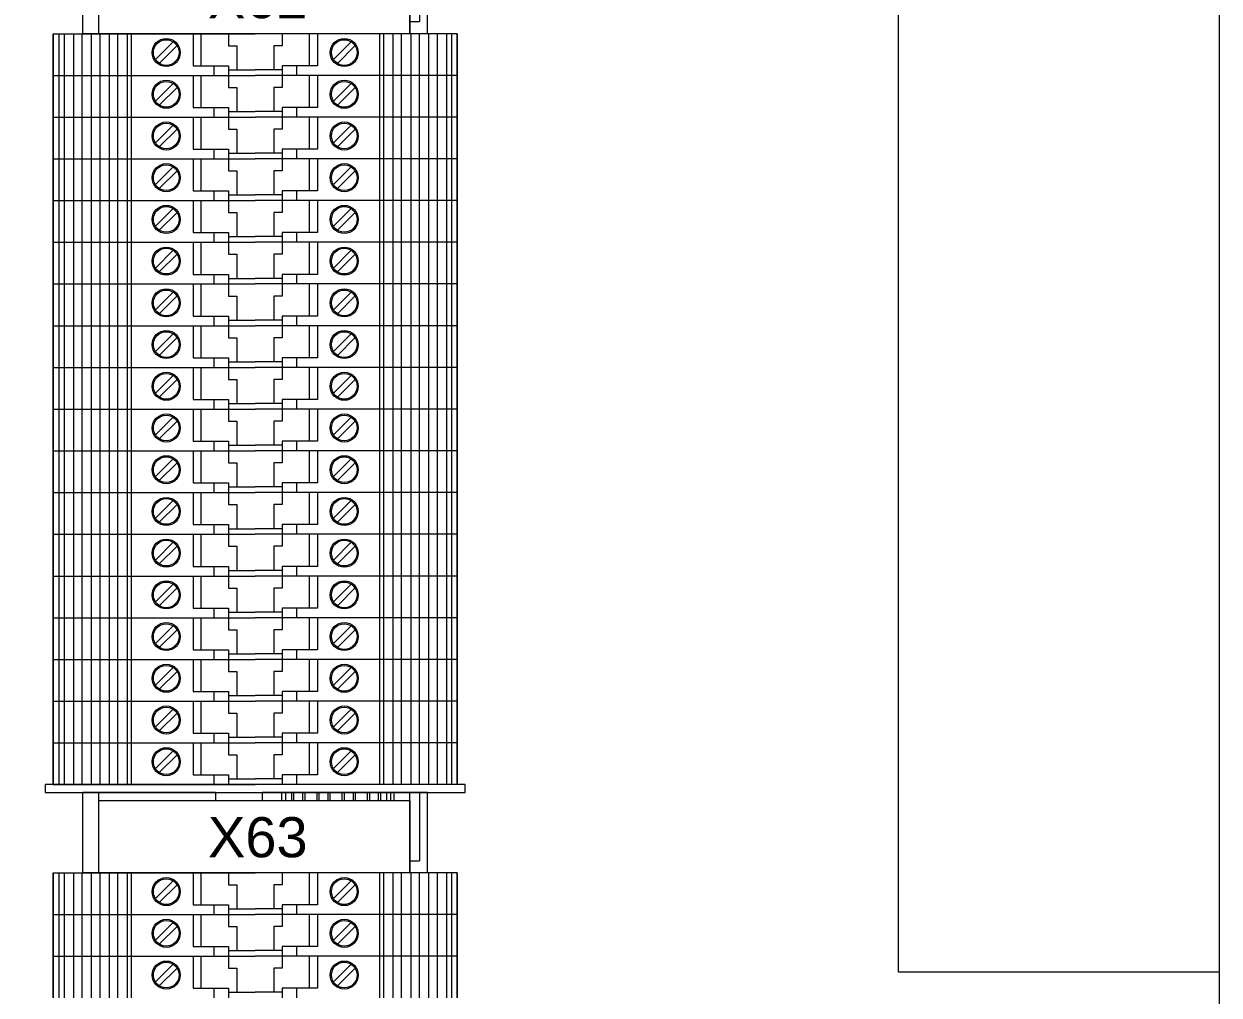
# Model space of a CAD drawing. Header units: millimetres. Extents: x 2 to 14510, y -7775 to 12.
# Drawn here: x 1420.2 to 1569.2, y -2552.3 to -2431.2 of the extents above; entities that cross this region are included whole.
import ezdxf
from ezdxf.enums import TextEntityAlignment as Align

# ---------------------------------------------------------------- set-up
doc = ezdxf.new("R2010")
doc.units = ezdxf.units.MM
doc.layers.add('eProC - L2', color=41, linetype='Continuous', lineweight=20)
doc.styles.get("Standard").update_dxf_attribs({"font": 'arial.ttf'})

# ---------------------------------------------------------------- blocks, each defined once
blk = doc.blocks.new('eProC_Z_EK1+I-RE1')
at = {"layer": 'eProC - L2'}
for p, q in [((0, 0), (0, -20.65)), ((10, 0), (0, 0)), ((10, 0), (10, -43)), ((0, -1), (8.5, -1)), ((8.5, -2.2), (8.5, -1)), ((10, -2.2), (0, -2.2)), ((0, -4.2), (1, -4.2)), ((1, -4.59), (0, -4.59)), ((1, -5.09), (0, -5.09)), ((1, -5.84), (0, -5.84)), ((1, -6.11), (0, -6.11)), ((1, -7.21), (0, -7.21)), ((1, -7.49), (0, -7.49)), ((1, -8.99), (0, -8.99)), ((1, -9.26), (0, -9.26)), ((1, -10.36), (0, -10.36)), ((1, -10.64), (0, -10.64)), ((1, -12.14), (0, -12.14)), ((1, -12.42), (0, -12.42)), ((1, -13.52), (0, -13.52)), ((1, -13.79), (0, -13.79)), ((1, -15.29), (0, -15.29)), ((1, -15.57), (0, -15.57)), ((1, -16.67), (0, -16.67)), ((1, -16.94), (0, -16.94)), ((1, -17.69), (0, -17.69)), ((1, -18.19), (0, -18.19)), ((0, -20.65), (1, -20.65)), ((1, -26.45), (1, -20.65)), ((0, -26.45), (0, -43)), ((0, -26.45), (1, -26.45)), ((10, -41), (0, -41)), ((10, -43), (0, -43))]:
    blk.add_line(p, q, dxfattribs=at)
blk.add_lwpolyline([(10, -41), (1, -41), (1, -2.2), (10, -2.2)], close=True, dxfattribs=at)
blk.add_attdef('XXXX.X', text='', height=5, rotation=90, dxfattribs=at).set_placement((8.07, -21.18), align=Align.CENTER)
blk = doc.blocks.new('eProC_Z_00')
at = {"layer": 'eProC - L2'}
blk.add_lwpolyline([(0.99, 0), (0, 0), (0, -52.4), (0.99, -52.4)], close=True, dxfattribs=at)

msp = doc.modelspace()

# ---------------------------------------------------------------- linework, layer by layer
at = {"layer": 'eProC - L2'}
for p, q in [((1569.21, -1759.46), (1569.21, -2759.46)), ((1423.81, -2432.46), (1449.01, -2432.46)), ((1423.81, -2437.66), (1423.81, -2432.46)), ((1423.81, -2432.46), (1423.81, -2437.66)), ((1424.52, -2432.46), (1424.52, -2437.66)), ((1425.17, -2432.46), (1425.17, -2437.66)), ((1426.33, -2432.46), (1426.33, -2437.66)), ((1427.4, -2432.46), (1427.4, -2437.66)), ((1428.56, -2432.46), (1428.56, -2437.66)), ((1429.63, -2432.46), (1429.63, -2437.66)), ((1430.79, -2432.46), (1430.79, -2437.66)), ((1431.85, -2432.46), (1431.85, -2437.66)), ((1433.02, -2432.46), (1433.02, -2437.66)), ((1433.52, -2432.46), (1433.52, -2437.66)), ((1441.26, -2432.46), (1441.26, -2436.46)), ((1442.26, -2436.46), (1442.26, -2432.46)), ((1445.66, -2432.46), (1445.66, -2433.96)), ((1474.21, -2432.46), (1449.01, -2432.46)), ((1452.36, -2432.46), (1452.36, -2433.96)), ((1455.76, -2436.46), (1455.76, -2432.46)), ((1456.76, -2432.46), (1456.76, -2436.46)), ((1464.5, -2432.46), (1464.5, -2437.66)), ((1465.01, -2432.46), (1465.01, -2437.66)), ((1466.17, -2432.46), (1466.17, -2437.66)), ((1467.23, -2432.46), (1467.23, -2437.66)), ((1468.4, -2432.46), (1468.4, -2437.66)), ((1469.46, -2432.46), (1469.46, -2437.66)), ((1470.62, -2432.46), (1470.62, -2437.66)), ((1471.69, -2432.46), (1471.69, -2437.66)), ((1472.85, -2432.46), (1472.85, -2437.66)), ((1473.5, -2432.46), (1473.5, -2437.66)), ((1474.21, -2437.66), (1474.21, -2432.46)), ((1474.21, -2432.46), (1474.21, -2437.66)), ((1438.77, -2433.46), (1436.56, -2435.67)), ((1439.26, -2433.95), (1437.05, -2436.16)), ((1445.66, -2433.96), (1446.71, -2433.96)), ((1446.71, -2433.96), (1446.71, -2436.96)), ((1451.31, -2433.96), (1451.31, -2436.96)), ((1452.36, -2433.96), (1451.31, -2433.96)), ((1460.97, -2433.46), (1458.76, -2435.67)), ((1461.46, -2433.95), (1459.25, -2436.16)), ((1441.26, -2436.46), (1445.66, -2436.46)), ((1443.86, -2436.46), (1443.86, -2437.66)), ((1445.66, -2436.46), (1445.66, -2437.66)), ((1456.76, -2436.46), (1452.36, -2436.46)), ((1452.36, -2436.46), (1452.36, -2437.66)), ((1454.16, -2436.46), (1454.16, -2437.66)), ((1423.81, -2437.66), (1449.01, -2437.66)), ((1423.81, -2442.86), (1423.81, -2437.66)), ((1423.81, -2437.66), (1423.81, -2442.86)), ((1423.81, -2437.66), (1449.01, -2437.66)), ((1424.52, -2437.66), (1424.52, -2442.86)), ((1425.17, -2437.66), (1425.17, -2442.86)), ((1426.33, -2437.66), (1426.33, -2442.86)), ((1427.4, -2437.66), (1427.4, -2442.86)), ((1428.56, -2437.66), (1428.56, -2442.86)), ((1429.63, -2437.66), (1429.63, -2442.86)), ((1430.79, -2437.66), (1430.79, -2442.86)), ((1431.85, -2437.66), (1431.85, -2442.86)), ((1433.02, -2437.66), (1433.02, -2442.86)), ((1433.52, -2437.66), (1433.52, -2442.86)), ((1441.26, -2437.66), (1441.26, -2441.66)), ((1442.26, -2441.66), (1442.26, -2437.66)), ((1445.66, -2436.96), (1449.01, -2436.96)), ((1445.66, -2437.66), (1445.66, -2439.16)), ((1452.36, -2436.96), (1449.01, -2436.96)), ((1474.21, -2437.66), (1449.01, -2437.66)), ((1474.21, -2437.66), (1449.01, -2437.66)), ((1452.36, -2437.66), (1452.36, -2439.16)), ((1455.76, -2441.66), (1455.76, -2437.66)), ((1456.76, -2437.66), (1456.76, -2441.66)), ((1464.5, -2437.66), (1464.5, -2442.86)), ((1465.01, -2437.66), (1465.01, -2442.86)), ((1466.17, -2437.66), (1466.17, -2442.86)), ((1467.23, -2437.66), (1467.23, -2442.86)), ((1468.4, -2437.66), (1468.4, -2442.86)), ((1469.46, -2437.66), (1469.46, -2442.86)), ((1470.62, -2437.66), (1470.62, -2442.86)), ((1471.69, -2437.66), (1471.69, -2442.86)), ((1472.85, -2437.66), (1472.85, -2442.86)), ((1473.5, -2437.66), (1473.5, -2442.86)), ((1474.21, -2442.86), (1474.21, -2437.66)), ((1474.21, -2437.66), (1474.21, -2442.86)), ((1438.77, -2438.66), (1436.56, -2440.87)), ((1439.26, -2439.15), (1437.05, -2441.36)), ((1445.66, -2439.16), (1446.71, -2439.16)), ((1446.71, -2439.16), (1446.71, -2442.16)), ((1451.31, -2439.16), (1451.31, -2442.16)), ((1452.36, -2439.16), (1451.31, -2439.16)), ((1460.97, -2438.66), (1458.76, -2440.87)), ((1461.46, -2439.15), (1459.25, -2441.36)), ((1423.81, -2442.86), (1449.01, -2442.86)), ((1423.81, -2448.06), (1423.81, -2442.86)), ((1423.81, -2442.86), (1423.81, -2448.06)), ((1423.81, -2442.86), (1449.01, -2442.86)), ((1424.52, -2442.86), (1424.52, -2448.06)), ((1425.17, -2442.86), (1425.17, -2448.06)), ((1426.33, -2442.86), (1426.33, -2448.06)), ((1427.4, -2442.86), (1427.4, -2448.06)), ((1428.56, -2442.86), (1428.56, -2448.06)), ((1429.63, -2442.86), (1429.63, -2448.06)), ((1430.79, -2442.86), (1430.79, -2448.06)), ((1431.85, -2442.86), (1431.85, -2448.06)), ((1433.02, -2442.86), (1433.02, -2448.06)), ((1433.52, -2442.86), (1433.52, -2448.06)), ((1441.26, -2441.66), (1445.66, -2441.66)), ((1441.26, -2442.86), (1441.26, -2446.86)), ((1442.26, -2446.86), (1442.26, -2442.86)), ((1443.86, -2441.66), (1443.86, -2442.86)), ((1445.66, -2441.66), (1445.66, -2442.86)), ((1445.66, -2442.16), (1449.01, -2442.16)), ((1445.66, -2442.86), (1445.66, -2444.36)), ((1452.36, -2442.16), (1449.01, -2442.16)), ((1474.21, -2442.86), (1449.01, -2442.86)), ((1474.21, -2442.86), (1449.01, -2442.86)), ((1456.76, -2441.66), (1452.36, -2441.66)), ((1452.36, -2441.66), (1452.36, -2442.86)), ((1452.36, -2442.86), (1452.36, -2444.36)), ((1454.16, -2441.66), (1454.16, -2442.86)), ((1455.76, -2446.86), (1455.76, -2442.86)), ((1456.76, -2442.86), (1456.76, -2446.86)), ((1464.5, -2442.86), (1464.5, -2448.06)), ((1465.01, -2442.86), (1465.01, -2448.06)), ((1466.17, -2442.86), (1466.17, -2448.06)), ((1467.23, -2442.86), (1467.23, -2448.06)), ((1468.4, -2442.86), (1468.4, -2448.06)), ((1469.46, -2442.86), (1469.46, -2448.06)), ((1470.62, -2442.86), (1470.62, -2448.06)), ((1471.69, -2442.86), (1471.69, -2448.06)), ((1472.85, -2442.86), (1472.85, -2448.06)), ((1473.5, -2442.86), (1473.5, -2448.06)), ((1474.21, -2448.06), (1474.21, -2442.86)), ((1474.21, -2442.86), (1474.21, -2448.06)), ((1438.77, -2443.86), (1436.56, -2446.07)), ((1439.26, -2444.35), (1437.05, -2446.56)), ((1445.66, -2444.36), (1446.71, -2444.36)), ((1446.71, -2444.36), (1446.71, -2447.36)), ((1451.31, -2444.36), (1451.31, -2447.36)), ((1452.36, -2444.36), (1451.31, -2444.36)), ((1460.97, -2443.86), (1458.76, -2446.07)), ((1461.46, -2444.35), (1459.25, -2446.56)), ((1441.26, -2446.86), (1445.66, -2446.86)), ((1443.86, -2446.86), (1443.86, -2448.06)), ((1445.66, -2446.86), (1445.66, -2448.06)), ((1445.66, -2447.36), (1449.01, -2447.36)), ((1452.36, -2447.36), (1449.01, -2447.36)), ((1456.76, -2446.86), (1452.36, -2446.86)), ((1452.36, -2446.86), (1452.36, -2448.06)), ((1454.16, -2446.86), (1454.16, -2448.06)), ((1423.81, -2448.06), (1449.01, -2448.06)), ((1423.81, -2453.26), (1423.81, -2448.06)), ((1423.81, -2448.06), (1423.81, -2453.26)), ((1423.81, -2448.06), (1449.01, -2448.06)), ((1424.52, -2448.06), (1424.52, -2453.26)), ((1425.17, -2448.06), (1425.17, -2453.26)), ((1426.33, -2448.06), (1426.33, -2453.26)), ((1427.4, -2448.06), (1427.4, -2453.26)), ((1428.56, -2448.06), (1428.56, -2453.26)), ((1429.63, -2448.06), (1429.63, -2453.26)), ((1430.79, -2448.06), (1430.79, -2453.26)), ((1431.85, -2448.06), (1431.85, -2453.26)), ((1433.02, -2448.06), (1433.02, -2453.26)), ((1433.52, -2448.06), (1433.52, -2453.26)), ((1441.26, -2448.06), (1441.26, -2452.06)), ((1442.26, -2452.06), (1442.26, -2448.06)), ((1445.66, -2448.06), (1445.66, -2449.56)), ((1474.21, -2448.06), (1449.01, -2448.06)), ((1474.21, -2448.06), (1449.01, -2448.06)), ((1452.36, -2448.06), (1452.36, -2449.56)), ((1455.76, -2452.06), (1455.76, -2448.06)), ((1456.76, -2448.06), (1456.76, -2452.06)), ((1464.5, -2448.06), (1464.5, -2453.26)), ((1465.01, -2448.06), (1465.01, -2453.26)), ((1466.17, -2448.06), (1466.17, -2453.26)), ((1467.23, -2448.06), (1467.23, -2453.26)), ((1468.4, -2448.06), (1468.4, -2453.26)), ((1469.46, -2448.06), (1469.46, -2453.26)), ((1470.62, -2448.06), (1470.62, -2453.26)), ((1471.69, -2448.06), (1471.69, -2453.26)), ((1472.85, -2448.06), (1472.85, -2453.26)), ((1473.5, -2448.06), (1473.5, -2453.26)), ((1474.21, -2453.26), (1474.21, -2448.06)), ((1474.21, -2448.06), (1474.21, -2453.26)), ((1438.77, -2449.06), (1436.56, -2451.27)), ((1439.26, -2449.55), (1437.05, -2451.76)), ((1445.66, -2449.56), (1446.71, -2449.56)), ((1446.71, -2449.56), (1446.71, -2452.56)), ((1451.31, -2449.56), (1451.31, -2452.56)), ((1452.36, -2449.56), (1451.31, -2449.56)), ((1460.97, -2449.06), (1458.76, -2451.27)), ((1461.46, -2449.55), (1459.25, -2451.76)), ((1423.81, -2453.26), (1449.01, -2453.26)), ((1423.81, -2458.46), (1423.81, -2453.26)), ((1423.81, -2453.26), (1423.81, -2458.46)), ((1423.81, -2453.26), (1449.01, -2453.26)), ((1424.52, -2453.26), (1424.52, -2458.46)), ((1425.17, -2453.26), (1425.17, -2458.46)), ((1426.33, -2453.26), (1426.33, -2458.46)), ((1427.4, -2453.26), (1427.4, -2458.46)), ((1428.56, -2453.26), (1428.56, -2458.46)), ((1429.63, -2453.26), (1429.63, -2458.46)), ((1430.79, -2453.26), (1430.79, -2458.46)), ((1431.85, -2453.26), (1431.85, -2458.46)), ((1433.02, -2453.26), (1433.02, -2458.46)), ((1433.52, -2453.26), (1433.52, -2458.46)), ((1441.26, -2452.06), (1445.66, -2452.06)), ((1441.26, -2453.26), (1441.26, -2457.26)), ((1442.26, -2457.26), (1442.26, -2453.26)), ((1443.86, -2452.06), (1443.86, -2453.26)), ((1445.66, -2452.06), (1445.66, -2453.26)), ((1445.66, -2452.56), (1449.01, -2452.56)), ((1445.66, -2453.26), (1445.66, -2454.76)), ((1452.36, -2452.56), (1449.01, -2452.56)), ((1474.21, -2453.26), (1449.01, -2453.26)), ((1474.21, -2453.26), (1449.01, -2453.26)), ((1456.76, -2452.06), (1452.36, -2452.06)), ((1452.36, -2452.06), (1452.36, -2453.26)), ((1452.36, -2453.26), (1452.36, -2454.76)), ((1454.16, -2452.06), (1454.16, -2453.26)), ((1455.76, -2457.26), (1455.76, -2453.26)), ((1456.76, -2453.26), (1456.76, -2457.26)), ((1464.5, -2453.26), (1464.5, -2458.46)), ((1465.01, -2453.26), (1465.01, -2458.46)), ((1466.17, -2453.26), (1466.17, -2458.46)), ((1467.23, -2453.26), (1467.23, -2458.46)), ((1468.4, -2453.26), (1468.4, -2458.46)), ((1469.46, -2453.26), (1469.46, -2458.46)), ((1470.62, -2453.26), (1470.62, -2458.46)), ((1471.69, -2453.26), (1471.69, -2458.46)), ((1472.85, -2453.26), (1472.85, -2458.46)), ((1473.5, -2453.26), (1473.5, -2458.46)), ((1474.21, -2458.46), (1474.21, -2453.26)), ((1474.21, -2453.26), (1474.21, -2458.46)), ((1438.77, -2454.26), (1436.56, -2456.47)), ((1439.26, -2454.75), (1437.05, -2456.96)), ((1445.66, -2454.76), (1446.71, -2454.76)), ((1446.71, -2454.76), (1446.71, -2457.76)), ((1451.31, -2454.76), (1451.31, -2457.76)), ((1452.36, -2454.76), (1451.31, -2454.76)), ((1460.97, -2454.26), (1458.76, -2456.47)), ((1461.46, -2454.75), (1459.25, -2456.96)), ((1441.26, -2457.26), (1445.66, -2457.26)), ((1443.86, -2457.26), (1443.86, -2458.46)), ((1445.66, -2457.26), (1445.66, -2458.46)), ((1445.66, -2457.76), (1449.01, -2457.76)), ((1452.36, -2457.76), (1449.01, -2457.76)), ((1456.76, -2457.26), (1452.36, -2457.26)), ((1452.36, -2457.26), (1452.36, -2458.46)), ((1454.16, -2457.26), (1454.16, -2458.46)), ((1423.81, -2458.46), (1449.01, -2458.46)), ((1423.81, -2463.66), (1423.81, -2458.46)), ((1423.81, -2458.46), (1423.81, -2463.66)), ((1423.81, -2458.46), (1449.01, -2458.46)), ((1424.52, -2458.46), (1424.52, -2463.66)), ((1425.17, -2458.46), (1425.17, -2463.66)), ((1426.33, -2458.46), (1426.33, -2463.66)), ((1427.4, -2458.46), (1427.4, -2463.66)), ((1428.56, -2458.46), (1428.56, -2463.66)), ((1429.63, -2458.46), (1429.63, -2463.66)), ((1430.79, -2458.46), (1430.79, -2463.66)), ((1431.85, -2458.46), (1431.85, -2463.66)), ((1433.02, -2458.46), (1433.02, -2463.66)), ((1433.52, -2458.46), (1433.52, -2463.66)), ((1441.26, -2458.46), (1441.26, -2462.46)), ((1442.26, -2462.46), (1442.26, -2458.46)), ((1445.66, -2458.46), (1445.66, -2459.96)), ((1474.21, -2458.46), (1449.01, -2458.46)), ((1474.21, -2458.46), (1449.01, -2458.46)), ((1452.36, -2458.46), (1452.36, -2459.96)), ((1455.76, -2462.46), (1455.76, -2458.46)), ((1456.76, -2458.46), (1456.76, -2462.46)), ((1464.5, -2458.46), (1464.5, -2463.66)), ((1465.01, -2458.46), (1465.01, -2463.66)), ((1466.17, -2458.46), (1466.17, -2463.66)), ((1467.23, -2458.46), (1467.23, -2463.66)), ((1468.4, -2458.46), (1468.4, -2463.66)), ((1469.46, -2458.46), (1469.46, -2463.66)), ((1470.62, -2458.46), (1470.62, -2463.66)), ((1471.69, -2458.46), (1471.69, -2463.66)), ((1472.85, -2458.46), (1472.85, -2463.66)), ((1473.5, -2458.46), (1473.5, -2463.66)), ((1474.21, -2463.66), (1474.21, -2458.46)), ((1474.21, -2458.46), (1474.21, -2463.66)), ((1438.77, -2459.46), (1436.56, -2461.67)), ((1439.26, -2459.95), (1437.05, -2462.16)), ((1445.66, -2459.96), (1446.71, -2459.96)), ((1446.71, -2459.96), (1446.71, -2462.96)), ((1451.31, -2459.96), (1451.31, -2462.96)), ((1452.36, -2459.96), (1451.31, -2459.96)), ((1460.97, -2459.46), (1458.76, -2461.67)), ((1461.46, -2459.95), (1459.25, -2462.16)), ((1423.81, -2463.66), (1449.01, -2463.66)), ((1423.81, -2468.86), (1423.81, -2463.66)), ((1423.81, -2463.66), (1423.81, -2468.86)), ((1423.81, -2463.66), (1449.01, -2463.66)), ((1424.52, -2463.66), (1424.52, -2468.86)), ((1425.17, -2463.66), (1425.17, -2468.86)), ((1426.33, -2463.66), (1426.33, -2468.86)), ((1427.4, -2463.66), (1427.4, -2468.86)), ((1428.56, -2463.66), (1428.56, -2468.86)), ((1429.63, -2463.66), (1429.63, -2468.86)), ((1430.79, -2463.66), (1430.79, -2468.86)), ((1431.85, -2463.66), (1431.85, -2468.86)), ((1433.02, -2463.66), (1433.02, -2468.86)), ((1433.52, -2463.66), (1433.52, -2468.86)), ((1441.26, -2462.46), (1445.66, -2462.46)), ((1441.26, -2463.66), (1441.26, -2467.66)), ((1442.26, -2467.66), (1442.26, -2463.66)), ((1443.86, -2462.46), (1443.86, -2463.66)), ((1445.66, -2462.46), (1445.66, -2463.66)), ((1445.66, -2462.96), (1449.01, -2462.96)), ((1445.66, -2463.66), (1445.66, -2465.16)), ((1452.36, -2462.96), (1449.01, -2462.96)), ((1474.21, -2463.66), (1449.01, -2463.66)), ((1474.21, -2463.66), (1449.01, -2463.66)), ((1456.76, -2462.46), (1452.36, -2462.46)), ((1452.36, -2462.46), (1452.36, -2463.66)), ((1452.36, -2463.66), (1452.36, -2465.16)), ((1454.16, -2462.46), (1454.16, -2463.66)), ((1455.76, -2467.66), (1455.76, -2463.66)), ((1456.76, -2463.66), (1456.76, -2467.66)), ((1464.5, -2463.66), (1464.5, -2468.86)), ((1465.01, -2463.66), (1465.01, -2468.86)), ((1466.17, -2463.66), (1466.17, -2468.86)), ((1467.23, -2463.66), (1467.23, -2468.86)), ((1468.4, -2463.66), (1468.4, -2468.86)), ((1469.46, -2463.66), (1469.46, -2468.86)), ((1470.62, -2463.66), (1470.62, -2468.86)), ((1471.69, -2463.66), (1471.69, -2468.86)), ((1472.85, -2463.66), (1472.85, -2468.86)), ((1473.5, -2463.66), (1473.5, -2468.86)), ((1474.21, -2468.86), (1474.21, -2463.66)), ((1474.21, -2463.66), (1474.21, -2468.86)), ((1438.77, -2464.66), (1436.56, -2466.87)), ((1439.26, -2465.15), (1437.05, -2467.36)), ((1445.66, -2465.16), (1446.71, -2465.16)), ((1446.71, -2465.16), (1446.71, -2468.16)), ((1451.31, -2465.16), (1451.31, -2468.16)), ((1452.36, -2465.16), (1451.31, -2465.16)), ((1460.97, -2464.66), (1458.76, -2466.87)), ((1461.46, -2465.15), (1459.25, -2467.36)), ((1441.26, -2467.66), (1445.66, -2467.66)), ((1443.86, -2467.66), (1443.86, -2468.86)), ((1445.66, -2467.66), (1445.66, -2468.86)), ((1445.66, -2468.16), (1449.01, -2468.16)), ((1452.36, -2468.16), (1449.01, -2468.16)), ((1456.76, -2467.66), (1452.36, -2467.66)), ((1452.36, -2467.66), (1452.36, -2468.86)), ((1454.16, -2467.66), (1454.16, -2468.86)), ((1423.81, -2468.86), (1449.01, -2468.86)), ((1423.81, -2474.06), (1423.81, -2468.86)), ((1423.81, -2468.86), (1423.81, -2474.06)), ((1423.81, -2468.86), (1449.01, -2468.86)), ((1424.52, -2468.86), (1424.52, -2474.06)), ((1425.17, -2468.86), (1425.17, -2474.06)), ((1426.33, -2468.86), (1426.33, -2474.06)), ((1427.4, -2468.86), (1427.4, -2474.06)), ((1428.56, -2468.86), (1428.56, -2474.06)), ((1429.63, -2468.86), (1429.63, -2474.06)), ((1430.79, -2468.86), (1430.79, -2474.06)), ((1431.85, -2468.86), (1431.85, -2474.06)), ((1433.02, -2468.86), (1433.02, -2474.06)), ((1433.52, -2468.86), (1433.52, -2474.06)), ((1441.26, -2468.86), (1441.26, -2472.86)), ((1442.26, -2472.86), (1442.26, -2468.86)), ((1445.66, -2468.86), (1445.66, -2470.36)), ((1474.21, -2468.86), (1449.01, -2468.86)), ((1474.21, -2468.86), (1449.01, -2468.86)), ((1452.36, -2468.86), (1452.36, -2470.36)), ((1455.76, -2472.86), (1455.76, -2468.86)), ((1456.76, -2468.86), (1456.76, -2472.86)), ((1464.5, -2468.86), (1464.5, -2474.06)), ((1465.01, -2468.86), (1465.01, -2474.06)), ((1466.17, -2468.86), (1466.17, -2474.06)), ((1467.23, -2468.86), (1467.23, -2474.06)), ((1468.4, -2468.86), (1468.4, -2474.06)), ((1469.46, -2468.86), (1469.46, -2474.06)), ((1470.62, -2468.86), (1470.62, -2474.06)), ((1471.69, -2468.86), (1471.69, -2474.06)), ((1472.85, -2468.86), (1472.85, -2474.06)), ((1473.5, -2468.86), (1473.5, -2474.06)), ((1474.21, -2474.06), (1474.21, -2468.86)), ((1474.21, -2468.86), (1474.21, -2474.06)), ((1438.77, -2469.86), (1436.56, -2472.07)), ((1439.26, -2470.35), (1437.05, -2472.56)), ((1445.66, -2470.36), (1446.71, -2470.36)), ((1446.71, -2470.36), (1446.71, -2473.36)), ((1451.31, -2470.36), (1451.31, -2473.36)), ((1452.36, -2470.36), (1451.31, -2470.36)), ((1460.97, -2469.86), (1458.76, -2472.07)), ((1461.46, -2470.35), (1459.25, -2472.56)), ((1423.81, -2474.06), (1449.01, -2474.06)), ((1423.81, -2474.06), (1449.01, -2474.06)), ((1423.81, -2479.26), (1423.81, -2474.06)), ((1423.81, -2474.06), (1423.81, -2479.26)), ((1424.52, -2474.06), (1424.52, -2479.26)), ((1425.17, -2474.06), (1425.17, -2479.26)), ((1426.33, -2474.06), (1426.33, -2479.26)), ((1427.4, -2474.06), (1427.4, -2479.26)), ((1428.56, -2474.06), (1428.56, -2479.26)), ((1429.63, -2474.06), (1429.63, -2479.26)), ((1430.79, -2474.06), (1430.79, -2479.26)), ((1431.85, -2474.06), (1431.85, -2479.26)), ((1433.02, -2474.06), (1433.02, -2479.26)), ((1433.52, -2474.06), (1433.52, -2479.26)), ((1441.26, -2472.86), (1445.66, -2472.86)), ((1441.26, -2474.06), (1441.26, -2478.06)), ((1442.26, -2478.06), (1442.26, -2474.06)), ((1443.86, -2472.86), (1443.86, -2474.06)), ((1445.66, -2472.86), (1445.66, -2474.06)), ((1445.66, -2473.36), (1449.01, -2473.36)), ((1445.66, -2474.06), (1445.66, -2475.56)), ((1452.36, -2473.36), (1449.01, -2473.36)), ((1474.21, -2474.06), (1449.01, -2474.06)), ((1474.21, -2474.06), (1449.01, -2474.06)), ((1456.76, -2472.86), (1452.36, -2472.86)), ((1452.36, -2472.86), (1452.36, -2474.06)), ((1452.36, -2474.06), (1452.36, -2475.56)), ((1454.16, -2472.86), (1454.16, -2474.06)), ((1455.76, -2478.06), (1455.76, -2474.06)), ((1456.76, -2474.06), (1456.76, -2478.06)), ((1464.5, -2474.06), (1464.5, -2479.26)), ((1465.01, -2474.06), (1465.01, -2479.26)), ((1466.17, -2474.06), (1466.17, -2479.26)), ((1467.23, -2474.06), (1467.23, -2479.26)), ((1468.4, -2474.06), (1468.4, -2479.26)), ((1469.46, -2474.06), (1469.46, -2479.26)), ((1470.62, -2474.06), (1470.62, -2479.26)), ((1471.69, -2474.06), (1471.69, -2479.26)), ((1472.85, -2474.06), (1472.85, -2479.26)), ((1473.5, -2474.06), (1473.5, -2479.26)), ((1474.21, -2479.26), (1474.21, -2474.06)), ((1474.21, -2474.06), (1474.21, -2479.26)), ((1438.77, -2475.06), (1436.56, -2477.27)), ((1439.26, -2475.55), (1437.05, -2477.76)), ((1445.66, -2475.56), (1446.71, -2475.56)), ((1446.71, -2475.56), (1446.71, -2478.56)), ((1451.31, -2475.56), (1451.31, -2478.56)), ((1452.36, -2475.56), (1451.31, -2475.56)), ((1460.97, -2475.06), (1458.76, -2477.27)), ((1461.46, -2475.55), (1459.25, -2477.76)), ((1441.26, -2478.06), (1445.66, -2478.06)), ((1443.86, -2478.06), (1443.86, -2479.26)), ((1445.66, -2478.06), (1445.66, -2479.26)), ((1445.66, -2478.56), (1449.01, -2478.56)), ((1452.36, -2478.56), (1449.01, -2478.56)), ((1456.76, -2478.06), (1452.36, -2478.06)), ((1452.36, -2478.06), (1452.36, -2479.26)), ((1454.16, -2478.06), (1454.16, -2479.26)), ((1423.81, -2479.26), (1449.01, -2479.26)), ((1423.81, -2484.46), (1423.81, -2479.26)), ((1423.81, -2479.26), (1423.81, -2484.46)), ((1423.81, -2479.26), (1449.01, -2479.26)), ((1424.52, -2479.26), (1424.52, -2484.46)), ((1425.17, -2479.26), (1425.17, -2484.46)), ((1426.33, -2479.26), (1426.33, -2484.46)), ((1427.4, -2479.26), (1427.4, -2484.46)), ((1428.56, -2479.26), (1428.56, -2484.46)), ((1429.63, -2479.26), (1429.63, -2484.46)), ((1430.79, -2479.26), (1430.79, -2484.46)), ((1431.85, -2479.26), (1431.85, -2484.46)), ((1433.02, -2479.26), (1433.02, -2484.46)), ((1433.52, -2479.26), (1433.52, -2484.46)), ((1441.26, -2479.26), (1441.26, -2483.26)), ((1442.26, -2483.26), (1442.26, -2479.26)), ((1445.66, -2479.26), (1445.66, -2480.76)), ((1474.21, -2479.26), (1449.01, -2479.26)), ((1474.21, -2479.26), (1449.01, -2479.26)), ((1452.36, -2479.26), (1452.36, -2480.76)), ((1455.76, -2483.26), (1455.76, -2479.26)), ((1456.76, -2479.26), (1456.76, -2483.26)), ((1464.5, -2479.26), (1464.5, -2484.46)), ((1465.01, -2479.26), (1465.01, -2484.46)), ((1466.17, -2479.26), (1466.17, -2484.46)), ((1467.23, -2479.26), (1467.23, -2484.46)), ((1468.4, -2479.26), (1468.4, -2484.46)), ((1469.46, -2479.26), (1469.46, -2484.46)), ((1470.62, -2479.26), (1470.62, -2484.46)), ((1471.69, -2479.26), (1471.69, -2484.46)), ((1472.85, -2479.26), (1472.85, -2484.46)), ((1473.5, -2479.26), (1473.5, -2484.46)), ((1474.21, -2484.46), (1474.21, -2479.26)), ((1474.21, -2479.26), (1474.21, -2484.46)), ((1438.77, -2480.26), (1436.56, -2482.47)), ((1439.26, -2480.75), (1437.05, -2482.96)), ((1445.66, -2480.76), (1446.71, -2480.76)), ((1446.71, -2480.76), (1446.71, -2483.76)), ((1451.31, -2480.76), (1451.31, -2483.76)), ((1452.36, -2480.76), (1451.31, -2480.76)), ((1460.97, -2480.26), (1458.76, -2482.47)), ((1461.46, -2480.75), (1459.25, -2482.96)), ((1423.81, -2484.46), (1449.01, -2484.46)), ((1423.81, -2489.66), (1423.81, -2484.46)), ((1423.81, -2484.46), (1423.81, -2489.66)), ((1423.81, -2484.46), (1449.01, -2484.46)), ((1424.52, -2484.46), (1424.52, -2489.66)), ((1425.17, -2484.46), (1425.17, -2489.66)), ((1426.33, -2484.46), (1426.33, -2489.66)), ((1427.4, -2484.46), (1427.4, -2489.66)), ((1428.56, -2484.46), (1428.56, -2489.66)), ((1429.63, -2484.46), (1429.63, -2489.66)), ((1430.79, -2484.46), (1430.79, -2489.66)), ((1431.85, -2484.46), (1431.85, -2489.66)), ((1433.02, -2484.46), (1433.02, -2489.66)), ((1433.52, -2484.46), (1433.52, -2489.66)), ((1441.26, -2483.26), (1445.66, -2483.26)), ((1441.26, -2484.46), (1441.26, -2488.46)), ((1442.26, -2488.46), (1442.26, -2484.46)), ((1443.86, -2483.26), (1443.86, -2484.46)), ((1445.66, -2483.26), (1445.66, -2484.46)), ((1445.66, -2483.76), (1449.01, -2483.76)), ((1445.66, -2484.46), (1445.66, -2485.96)), ((1452.36, -2483.76), (1449.01, -2483.76)), ((1474.21, -2484.46), (1449.01, -2484.46)), ((1474.21, -2484.46), (1449.01, -2484.46)), ((1456.76, -2483.26), (1452.36, -2483.26)), ((1452.36, -2483.26), (1452.36, -2484.46)), ((1452.36, -2484.46), (1452.36, -2485.96)), ((1454.16, -2483.26), (1454.16, -2484.46)), ((1455.76, -2488.46), (1455.76, -2484.46)), ((1456.76, -2484.46), (1456.76, -2488.46)), ((1464.5, -2484.46), (1464.5, -2489.66)), ((1465.01, -2484.46), (1465.01, -2489.66)), ((1466.17, -2484.46), (1466.17, -2489.66)), ((1467.23, -2484.46), (1467.23, -2489.66)), ((1468.4, -2484.46), (1468.4, -2489.66)), ((1469.46, -2484.46), (1469.46, -2489.66)), ((1470.62, -2484.46), (1470.62, -2489.66)), ((1471.69, -2484.46), (1471.69, -2489.66)), ((1472.85, -2484.46), (1472.85, -2489.66)), ((1473.5, -2484.46), (1473.5, -2489.66)), ((1474.21, -2489.66), (1474.21, -2484.46)), ((1474.21, -2484.46), (1474.21, -2489.66)), ((1438.77, -2485.46), (1436.56, -2487.67)), ((1439.26, -2485.95), (1437.05, -2488.16)), ((1445.66, -2485.96), (1446.71, -2485.96)), ((1446.71, -2485.96), (1446.71, -2488.96)), ((1451.31, -2485.96), (1451.31, -2488.96)), ((1452.36, -2485.96), (1451.31, -2485.96)), ((1460.97, -2485.46), (1458.76, -2487.67)), ((1461.46, -2485.95), (1459.25, -2488.16)), ((1441.26, -2488.46), (1445.66, -2488.46)), ((1443.86, -2488.46), (1443.86, -2489.66)), ((1445.66, -2488.46), (1445.66, -2489.66)), ((1445.66, -2488.96), (1449.01, -2488.96)), ((1452.36, -2488.96), (1449.01, -2488.96)), ((1456.76, -2488.46), (1452.36, -2488.46)), ((1452.36, -2488.46), (1452.36, -2489.66)), ((1454.16, -2488.46), (1454.16, -2489.66)), ((1423.81, -2489.66), (1449.01, -2489.66)), ((1423.81, -2494.86), (1423.81, -2489.66)), ((1423.81, -2489.66), (1423.81, -2494.86)), ((1423.81, -2489.66), (1449.01, -2489.66)), ((1424.52, -2489.66), (1424.52, -2494.86)), ((1425.17, -2489.66), (1425.17, -2494.86)), ((1426.33, -2489.66), (1426.33, -2494.86)), ((1427.4, -2489.66), (1427.4, -2494.86)), ((1428.56, -2489.66), (1428.56, -2494.86)), ((1429.63, -2489.66), (1429.63, -2494.86)), ((1430.79, -2489.66), (1430.79, -2494.86)), ((1431.85, -2489.66), (1431.85, -2494.86)), ((1433.02, -2489.66), (1433.02, -2494.86)), ((1433.52, -2489.66), (1433.52, -2494.86)), ((1441.26, -2489.66), (1441.26, -2493.66)), ((1442.26, -2493.66), (1442.26, -2489.66)), ((1445.66, -2489.66), (1445.66, -2491.16)), ((1474.21, -2489.66), (1449.01, -2489.66)), ((1474.21, -2489.66), (1449.01, -2489.66)), ((1452.36, -2489.66), (1452.36, -2491.16)), ((1455.76, -2493.66), (1455.76, -2489.66)), ((1456.76, -2489.66), (1456.76, -2493.66)), ((1464.5, -2489.66), (1464.5, -2494.86)), ((1465.01, -2489.66), (1465.01, -2494.86)), ((1466.17, -2489.66), (1466.17, -2494.86)), ((1467.23, -2489.66), (1467.23, -2494.86)), ((1468.4, -2489.66), (1468.4, -2494.86)), ((1469.46, -2489.66), (1469.46, -2494.86)), ((1470.62, -2489.66), (1470.62, -2494.86)), ((1471.69, -2489.66), (1471.69, -2494.86)), ((1472.85, -2489.66), (1472.85, -2494.86)), ((1473.5, -2489.66), (1473.5, -2494.86)), ((1474.21, -2494.86), (1474.21, -2489.66)), ((1474.21, -2489.66), (1474.21, -2494.86)), ((1438.77, -2490.66), (1436.56, -2492.87)), ((1439.26, -2491.15), (1437.05, -2493.36)), ((1445.66, -2491.16), (1446.71, -2491.16)), ((1446.71, -2491.16), (1446.71, -2494.16)), ((1451.31, -2491.16), (1451.31, -2494.16)), ((1452.36, -2491.16), (1451.31, -2491.16)), ((1460.97, -2490.66), (1458.76, -2492.87)), ((1461.46, -2491.15), (1459.25, -2493.36)), ((1423.81, -2494.86), (1449.01, -2494.86)), ((1423.81, -2494.86), (1449.01, -2494.86)), ((1423.81, -2500.06), (1423.81, -2494.86)), ((1423.81, -2494.86), (1423.81, -2500.06)), ((1424.52, -2494.86), (1424.52, -2500.06)), ((1425.17, -2494.86), (1425.17, -2500.06)), ((1426.33, -2494.86), (1426.33, -2500.06)), ((1427.4, -2494.86), (1427.4, -2500.06)), ((1428.56, -2494.86), (1428.56, -2500.06)), ((1429.63, -2494.86), (1429.63, -2500.06)), ((1430.79, -2494.86), (1430.79, -2500.06)), ((1431.85, -2494.86), (1431.85, -2500.06)), ((1433.02, -2494.86), (1433.02, -2500.06)), ((1433.52, -2494.86), (1433.52, -2500.06)), ((1441.26, -2493.66), (1445.66, -2493.66)), ((1441.26, -2494.86), (1441.26, -2498.86)), ((1442.26, -2498.86), (1442.26, -2494.86)), ((1443.86, -2493.66), (1443.86, -2494.86)), ((1445.66, -2493.66), (1445.66, -2494.86)), ((1445.66, -2494.16), (1449.01, -2494.16)), ((1445.66, -2494.86), (1445.66, -2496.36)), ((1452.36, -2494.16), (1449.01, -2494.16)), ((1474.21, -2494.86), (1449.01, -2494.86)), ((1474.21, -2494.86), (1449.01, -2494.86)), ((1456.76, -2493.66), (1452.36, -2493.66)), ((1452.36, -2493.66), (1452.36, -2494.86)), ((1452.36, -2494.86), (1452.36, -2496.36)), ((1454.16, -2493.66), (1454.16, -2494.86)), ((1455.76, -2498.86), (1455.76, -2494.86)), ((1456.76, -2494.86), (1456.76, -2498.86)), ((1464.5, -2494.86), (1464.5, -2500.06)), ((1465.01, -2494.86), (1465.01, -2500.06)), ((1466.17, -2494.86), (1466.17, -2500.06)), ((1467.23, -2494.86), (1467.23, -2500.06)), ((1468.4, -2494.86), (1468.4, -2500.06)), ((1469.46, -2494.86), (1469.46, -2500.06)), ((1470.62, -2494.86), (1470.62, -2500.06)), ((1471.69, -2494.86), (1471.69, -2500.06)), ((1472.85, -2494.86), (1472.85, -2500.06)), ((1473.5, -2494.86), (1473.5, -2500.06)), ((1474.21, -2500.06), (1474.21, -2494.86)), ((1474.21, -2494.86), (1474.21, -2500.06)), ((1438.77, -2495.86), (1436.56, -2498.07)), ((1439.26, -2496.35), (1437.05, -2498.56)), ((1445.66, -2496.36), (1446.71, -2496.36)), ((1446.71, -2496.36), (1446.71, -2499.36)), ((1451.31, -2496.36), (1451.31, -2499.36)), ((1452.36, -2496.36), (1451.31, -2496.36)), ((1460.97, -2495.86), (1458.76, -2498.07)), ((1461.46, -2496.35), (1459.25, -2498.56)), ((1441.26, -2498.86), (1445.66, -2498.86)), ((1443.86, -2498.86), (1443.86, -2500.06)), ((1445.66, -2498.86), (1445.66, -2500.06)), ((1445.66, -2499.36), (1449.01, -2499.36)), ((1452.36, -2499.36), (1449.01, -2499.36)), ((1456.76, -2498.86), (1452.36, -2498.86)), ((1452.36, -2498.86), (1452.36, -2500.06)), ((1454.16, -2498.86), (1454.16, -2500.06)), ((1423.81, -2500.06), (1449.01, -2500.06)), ((1423.81, -2505.26), (1423.81, -2500.06)), ((1423.81, -2500.06), (1423.81, -2505.26)), ((1423.81, -2500.06), (1449.01, -2500.06)), ((1424.52, -2500.06), (1424.52, -2505.26)), ((1425.17, -2500.06), (1425.17, -2505.26)), ((1426.33, -2500.06), (1426.33, -2505.26)), ((1427.4, -2500.06), (1427.4, -2505.26)), ((1428.56, -2500.06), (1428.56, -2505.26)), ((1429.63, -2500.06), (1429.63, -2505.26)), ((1430.79, -2500.06), (1430.79, -2505.26)), ((1431.85, -2500.06), (1431.85, -2505.26)), ((1433.02, -2500.06), (1433.02, -2505.26)), ((1433.52, -2500.06), (1433.52, -2505.26)), ((1441.26, -2500.06), (1441.26, -2504.06)), ((1442.26, -2504.06), (1442.26, -2500.06)), ((1445.66, -2500.06), (1445.66, -2501.56)), ((1474.21, -2500.06), (1449.01, -2500.06)), ((1474.21, -2500.06), (1449.01, -2500.06)), ((1452.36, -2500.06), (1452.36, -2501.56)), ((1455.76, -2504.06), (1455.76, -2500.06)), ((1456.76, -2500.06), (1456.76, -2504.06)), ((1464.5, -2500.06), (1464.5, -2505.26)), ((1465.01, -2500.06), (1465.01, -2505.26)), ((1466.17, -2500.06), (1466.17, -2505.26)), ((1467.23, -2500.06), (1467.23, -2505.26)), ((1468.4, -2500.06), (1468.4, -2505.26)), ((1469.46, -2500.06), (1469.46, -2505.26)), ((1470.62, -2500.06), (1470.62, -2505.26)), ((1471.69, -2500.06), (1471.69, -2505.26)), ((1472.85, -2500.06), (1472.85, -2505.26)), ((1473.5, -2500.06), (1473.5, -2505.26)), ((1474.21, -2505.26), (1474.21, -2500.06)), ((1474.21, -2500.06), (1474.21, -2505.26)), ((1438.77, -2501.06), (1436.56, -2503.27)), ((1439.26, -2501.55), (1437.05, -2503.76)), ((1445.66, -2501.56), (1446.71, -2501.56)), ((1446.71, -2501.56), (1446.71, -2504.56)), ((1451.31, -2501.56), (1451.31, -2504.56)), ((1452.36, -2501.56), (1451.31, -2501.56)), ((1460.97, -2501.06), (1458.76, -2503.27)), ((1461.46, -2501.55), (1459.25, -2503.76)), ((1423.81, -2505.26), (1449.01, -2505.26)), ((1423.81, -2510.46), (1423.81, -2505.26)), ((1423.81, -2505.26), (1423.81, -2510.46)), ((1423.81, -2505.26), (1449.01, -2505.26)), ((1424.52, -2505.26), (1424.52, -2510.46)), ((1425.17, -2505.26), (1425.17, -2510.46)), ((1426.33, -2505.26), (1426.33, -2510.46)), ((1427.4, -2505.26), (1427.4, -2510.46)), ((1428.56, -2505.26), (1428.56, -2510.46)), ((1429.63, -2505.26), (1429.63, -2510.46)), ((1430.79, -2505.26), (1430.79, -2510.46)), ((1431.85, -2505.26), (1431.85, -2510.46)), ((1433.02, -2505.26), (1433.02, -2510.46)), ((1433.52, -2505.26), (1433.52, -2510.46)), ((1441.26, -2504.06), (1445.66, -2504.06)), ((1441.26, -2505.26), (1441.26, -2509.26)), ((1442.26, -2509.26), (1442.26, -2505.26)), ((1443.86, -2504.06), (1443.86, -2505.26)), ((1445.66, -2504.06), (1445.66, -2505.26)), ((1445.66, -2504.56), (1449.01, -2504.56)), ((1445.66, -2505.26), (1445.66, -2506.76)), ((1452.36, -2504.56), (1449.01, -2504.56)), ((1474.21, -2505.26), (1449.01, -2505.26)), ((1474.21, -2505.26), (1449.01, -2505.26)), ((1456.76, -2504.06), (1452.36, -2504.06)), ((1452.36, -2504.06), (1452.36, -2505.26)), ((1452.36, -2505.26), (1452.36, -2506.76)), ((1454.16, -2504.06), (1454.16, -2505.26)), ((1455.76, -2509.26), (1455.76, -2505.26)), ((1456.76, -2505.26), (1456.76, -2509.26)), ((1464.5, -2505.26), (1464.5, -2510.46)), ((1465.01, -2505.26), (1465.01, -2510.46)), ((1466.17, -2505.26), (1466.17, -2510.46)), ((1467.23, -2505.26), (1467.23, -2510.46)), ((1468.4, -2505.26), (1468.4, -2510.46)), ((1469.46, -2505.26), (1469.46, -2510.46)), ((1470.62, -2505.26), (1470.62, -2510.46)), ((1471.69, -2505.26), (1471.69, -2510.46)), ((1472.85, -2505.26), (1472.85, -2510.46)), ((1473.5, -2505.26), (1473.5, -2510.46)), ((1474.21, -2510.46), (1474.21, -2505.26)), ((1474.21, -2505.26), (1474.21, -2510.46)), ((1438.77, -2506.26), (1436.56, -2508.47)), ((1439.26, -2506.75), (1437.05, -2508.96)), ((1445.66, -2506.76), (1446.71, -2506.76)), ((1446.71, -2506.76), (1446.71, -2509.76)), ((1451.31, -2506.76), (1451.31, -2509.76)), ((1452.36, -2506.76), (1451.31, -2506.76)), ((1460.97, -2506.26), (1458.76, -2508.47)), ((1461.46, -2506.75), (1459.25, -2508.96)), ((1441.26, -2509.26), (1445.66, -2509.26)), ((1443.86, -2509.26), (1443.86, -2510.46)), ((1445.66, -2509.26), (1445.66, -2510.46)), ((1445.66, -2509.76), (1449.01, -2509.76)), ((1452.36, -2509.76), (1449.01, -2509.76)), ((1456.76, -2509.26), (1452.36, -2509.26)), ((1452.36, -2509.26), (1452.36, -2510.46)), ((1454.16, -2509.26), (1454.16, -2510.46)), ((1423.81, -2510.46), (1449.01, -2510.46)), ((1423.81, -2515.66), (1423.81, -2510.46)), ((1423.81, -2510.46), (1423.81, -2515.66)), ((1423.81, -2510.46), (1449.01, -2510.46)), ((1424.52, -2510.46), (1424.52, -2515.66)), ((1425.17, -2510.46), (1425.17, -2515.66)), ((1426.33, -2510.46), (1426.33, -2515.66)), ((1427.4, -2510.46), (1427.4, -2515.66)), ((1428.56, -2510.46), (1428.56, -2515.66)), ((1429.63, -2510.46), (1429.63, -2515.66)), ((1430.79, -2510.46), (1430.79, -2515.66)), ((1431.85, -2510.46), (1431.85, -2515.66)), ((1433.02, -2510.46), (1433.02, -2515.66)), ((1433.52, -2510.46), (1433.52, -2515.66)), ((1438.77, -2511.46), (1436.56, -2513.67)), ((1441.26, -2510.46), (1441.26, -2514.46)), ((1442.26, -2514.46), (1442.26, -2510.46)), ((1445.66, -2510.46), (1445.66, -2511.96)), ((1474.21, -2510.46), (1449.01, -2510.46)), ((1474.21, -2510.46), (1449.01, -2510.46)), ((1452.36, -2510.46), (1452.36, -2511.96)), ((1455.76, -2514.46), (1455.76, -2510.46)), ((1456.76, -2510.46), (1456.76, -2514.46)), ((1460.97, -2511.46), (1458.76, -2513.67)), ((1464.5, -2510.46), (1464.5, -2515.66)), ((1465.01, -2510.46), (1465.01, -2515.66)), ((1466.17, -2510.46), (1466.17, -2515.66)), ((1467.23, -2510.46), (1467.23, -2515.66)), ((1468.4, -2510.46), (1468.4, -2515.66)), ((1469.46, -2510.46), (1469.46, -2515.66)), ((1470.62, -2510.46), (1470.62, -2515.66)), ((1471.69, -2510.46), (1471.69, -2515.66)), ((1472.85, -2510.46), (1472.85, -2515.66)), ((1473.5, -2510.46), (1473.5, -2515.66)), ((1474.21, -2515.66), (1474.21, -2510.46)), ((1474.21, -2510.46), (1474.21, -2515.66)), ((1439.26, -2511.95), (1437.05, -2514.16)), ((1445.66, -2511.96), (1446.71, -2511.96)), ((1446.71, -2511.96), (1446.71, -2514.96)), ((1451.31, -2511.96), (1451.31, -2514.96)), ((1452.36, -2511.96), (1451.31, -2511.96)), ((1461.46, -2511.95), (1459.25, -2514.16)), ((1423.81, -2515.66), (1449.01, -2515.66)), ((1423.81, -2520.86), (1423.81, -2515.66)), ((1423.81, -2515.66), (1423.81, -2520.86)), ((1423.81, -2515.66), (1449.01, -2515.66)), ((1424.52, -2515.66), (1424.52, -2520.86)), ((1425.17, -2515.66), (1425.17, -2520.86)), ((1426.33, -2515.66), (1426.33, -2520.86)), ((1427.4, -2515.66), (1427.4, -2520.86)), ((1428.56, -2515.66), (1428.56, -2520.86)), ((1429.63, -2515.66), (1429.63, -2520.86)), ((1430.79, -2515.66), (1430.79, -2520.86)), ((1431.85, -2515.66), (1431.85, -2520.86)), ((1433.02, -2515.66), (1433.02, -2520.86)), ((1433.52, -2515.66), (1433.52, -2520.86)), ((1441.26, -2514.46), (1445.66, -2514.46)), ((1441.26, -2515.66), (1441.26, -2519.66)), ((1442.26, -2519.66), (1442.26, -2515.66)), ((1443.86, -2514.46), (1443.86, -2515.66)), ((1445.66, -2514.46), (1445.66, -2515.66)), ((1445.66, -2514.96), (1449.01, -2514.96)), ((1445.66, -2515.66), (1445.66, -2517.16)), ((1452.36, -2514.96), (1449.01, -2514.96)), ((1474.21, -2515.66), (1449.01, -2515.66)), ((1474.21, -2515.66), (1449.01, -2515.66)), ((1456.76, -2514.46), (1452.36, -2514.46)), ((1452.36, -2514.46), (1452.36, -2515.66)), ((1452.36, -2515.66), (1452.36, -2517.16)), ((1454.16, -2514.46), (1454.16, -2515.66)), ((1455.76, -2519.66), (1455.76, -2515.66)), ((1456.76, -2515.66), (1456.76, -2519.66)), ((1464.5, -2515.66), (1464.5, -2520.86)), ((1465.01, -2515.66), (1465.01, -2520.86)), ((1466.17, -2515.66), (1466.17, -2520.86)), ((1467.23, -2515.66), (1467.23, -2520.86)), ((1468.4, -2515.66), (1468.4, -2520.86)), ((1469.46, -2515.66), (1469.46, -2520.86)), ((1470.62, -2515.66), (1470.62, -2520.86)), ((1471.69, -2515.66), (1471.69, -2520.86)), ((1472.85, -2515.66), (1472.85, -2520.86)), ((1473.5, -2515.66), (1473.5, -2520.86)), ((1474.21, -2520.86), (1474.21, -2515.66)), ((1474.21, -2515.66), (1474.21, -2520.86)), ((1438.77, -2516.66), (1436.56, -2518.87)), ((1439.26, -2517.15), (1437.05, -2519.36)), ((1445.66, -2517.16), (1446.71, -2517.16)), ((1446.71, -2517.16), (1446.71, -2520.16)), ((1451.31, -2517.16), (1451.31, -2520.16)), ((1452.36, -2517.16), (1451.31, -2517.16)), ((1460.97, -2516.66), (1458.76, -2518.87)), ((1461.46, -2517.15), (1459.25, -2519.36)), ((1441.26, -2519.66), (1445.66, -2519.66)), ((1443.86, -2519.66), (1443.86, -2520.86)), ((1445.66, -2519.66), (1445.66, -2520.86)), ((1445.66, -2520.16), (1449.01, -2520.16)), ((1452.36, -2520.16), (1449.01, -2520.16)), ((1456.76, -2519.66), (1452.36, -2519.66)), ((1452.36, -2519.66), (1452.36, -2520.86)), ((1454.16, -2519.66), (1454.16, -2520.86)), ((1423.81, -2520.86), (1449.01, -2520.86)), ((1423.81, -2526.06), (1423.81, -2520.86)), ((1423.81, -2520.86), (1423.81, -2526.06)), ((1423.81, -2520.86), (1449.01, -2520.86)), ((1424.52, -2520.86), (1424.52, -2526.06)), ((1425.17, -2520.86), (1425.17, -2526.06)), ((1426.33, -2520.86), (1426.33, -2526.06)), ((1427.4, -2520.86), (1427.4, -2526.06)), ((1428.56, -2520.86), (1428.56, -2526.06)), ((1429.63, -2520.86), (1429.63, -2526.06)), ((1430.79, -2520.86), (1430.79, -2526.06)), ((1431.85, -2520.86), (1431.85, -2526.06)), ((1433.02, -2520.86), (1433.02, -2526.06)), ((1433.52, -2520.86), (1433.52, -2526.06)), ((1438.77, -2521.86), (1436.56, -2524.07)), ((1441.26, -2520.86), (1441.26, -2524.86)), ((1442.26, -2524.86), (1442.26, -2520.86)), ((1445.66, -2520.86), (1445.66, -2522.36)), ((1474.21, -2520.86), (1449.01, -2520.86)), ((1474.21, -2520.86), (1449.01, -2520.86)), ((1452.36, -2520.86), (1452.36, -2522.36)), ((1455.76, -2524.86), (1455.76, -2520.86)), ((1456.76, -2520.86), (1456.76, -2524.86)), ((1460.97, -2521.86), (1458.76, -2524.07)), ((1464.5, -2520.86), (1464.5, -2526.06)), ((1465.01, -2520.86), (1465.01, -2526.06)), ((1466.17, -2520.86), (1466.17, -2526.06)), ((1467.23, -2520.86), (1467.23, -2526.06)), ((1468.4, -2520.86), (1468.4, -2526.06)), ((1469.46, -2520.86), (1469.46, -2526.06)), ((1470.62, -2520.86), (1470.62, -2526.06)), ((1471.69, -2520.86), (1471.69, -2526.06)), ((1472.85, -2520.86), (1472.85, -2526.06)), ((1473.5, -2520.86), (1473.5, -2526.06)), ((1474.21, -2526.06), (1474.21, -2520.86)), ((1474.21, -2520.86), (1474.21, -2526.06)), ((1439.26, -2522.35), (1437.05, -2524.56)), ((1445.66, -2522.36), (1446.71, -2522.36)), ((1446.71, -2522.36), (1446.71, -2525.36)), ((1451.31, -2522.36), (1451.31, -2525.36)), ((1452.36, -2522.36), (1451.31, -2522.36)), ((1461.46, -2522.35), (1459.25, -2524.56)), ((1441.26, -2524.86), (1445.66, -2524.86)), ((1443.86, -2524.86), (1443.86, -2526.06)), ((1445.66, -2524.86), (1445.66, -2526.06)), ((1456.76, -2524.86), (1452.36, -2524.86)), ((1452.36, -2524.86), (1452.36, -2526.06)), ((1454.16, -2524.86), (1454.16, -2526.06)), ((1423.81, -2526.06), (1449.01, -2526.06)), ((1445.66, -2525.36), (1449.01, -2525.36)), ((1452.36, -2525.36), (1449.01, -2525.36)), ((1474.21, -2526.06), (1449.01, -2526.06)), ((1423.81, -2537.05), (1449.01, -2537.05)), ((1423.81, -2542.25), (1423.81, -2537.05)), ((1423.81, -2537.05), (1423.81, -2542.25)), ((1424.52, -2537.05), (1424.52, -2542.25)), ((1425.17, -2537.05), (1425.17, -2542.25)), ((1426.33, -2537.05), (1426.33, -2542.25)), ((1427.4, -2537.05), (1427.4, -2542.25)), ((1428.56, -2537.05), (1428.56, -2542.25)), ((1429.63, -2537.05), (1429.63, -2542.25)), ((1430.79, -2537.05), (1430.79, -2542.25)), ((1431.85, -2537.05), (1431.85, -2542.25)), ((1433.02, -2537.05), (1433.02, -2542.25)), ((1433.52, -2537.05), (1433.52, -2542.25)), ((1438.77, -2538.05), (1436.56, -2540.25)), ((1441.26, -2537.05), (1441.26, -2541.05)), ((1442.26, -2541.05), (1442.26, -2537.05)), ((1445.66, -2537.05), (1445.66, -2538.55)), ((1474.21, -2537.05), (1449.01, -2537.05)), ((1452.36, -2537.05), (1452.36, -2538.55)), ((1455.76, -2541.05), (1455.76, -2537.05)), ((1456.76, -2537.05), (1456.76, -2541.05)), ((1460.97, -2538.05), (1458.76, -2540.25)), ((1464.5, -2537.05), (1464.5, -2542.25)), ((1465.01, -2537.05), (1465.01, -2542.25)), ((1466.17, -2537.05), (1466.17, -2542.25)), ((1467.23, -2537.05), (1467.23, -2542.25)), ((1468.4, -2537.05), (1468.4, -2542.25)), ((1469.46, -2537.05), (1469.46, -2542.25)), ((1470.62, -2537.05), (1470.62, -2542.25)), ((1471.69, -2537.05), (1471.69, -2542.25)), ((1472.85, -2537.05), (1472.85, -2542.25)), ((1473.5, -2537.05), (1473.5, -2542.25)), ((1474.21, -2542.25), (1474.21, -2537.05)), ((1474.21, -2537.05), (1474.21, -2542.25)), ((1439.26, -2538.54), (1437.05, -2540.75)), ((1445.66, -2538.55), (1446.71, -2538.55)), ((1446.71, -2538.55), (1446.71, -2541.55)), ((1451.31, -2538.55), (1451.31, -2541.55)), ((1452.36, -2538.55), (1451.31, -2538.55)), ((1461.46, -2538.54), (1459.25, -2540.75)), ((1441.26, -2541.05), (1445.66, -2541.05)), ((1443.86, -2541.05), (1443.86, -2542.25)), ((1445.66, -2541.05), (1445.66, -2542.25)), ((1456.76, -2541.05), (1452.36, -2541.05)), ((1452.36, -2541.05), (1452.36, -2542.25)), ((1454.16, -2541.05), (1454.16, -2542.25)), ((1423.81, -2542.25), (1449.01, -2542.25)), ((1423.81, -2547.45), (1423.81, -2542.25)), ((1423.81, -2542.25), (1423.81, -2547.45)), ((1423.81, -2542.25), (1449.01, -2542.25)), ((1424.52, -2542.25), (1424.52, -2547.45)), ((1425.17, -2542.25), (1425.17, -2547.45)), ((1426.33, -2542.25), (1426.33, -2547.45)), ((1427.4, -2542.25), (1427.4, -2547.45)), ((1428.56, -2542.25), (1428.56, -2547.45)), ((1429.63, -2542.25), (1429.63, -2547.45)), ((1430.79, -2542.25), (1430.79, -2547.45)), ((1431.85, -2542.25), (1431.85, -2547.45)), ((1433.02, -2542.25), (1433.02, -2547.45)), ((1433.52, -2542.25), (1433.52, -2547.45)), ((1441.26, -2542.25), (1441.26, -2546.25)), ((1442.26, -2546.25), (1442.26, -2542.25)), ((1445.66, -2541.55), (1449.01, -2541.55)), ((1445.66, -2542.25), (1445.66, -2543.75)), ((1452.36, -2541.55), (1449.01, -2541.55)), ((1474.21, -2542.25), (1449.01, -2542.25)), ((1474.21, -2542.25), (1449.01, -2542.25)), ((1452.36, -2542.25), (1452.36, -2543.75)), ((1455.76, -2546.25), (1455.76, -2542.25)), ((1456.76, -2542.25), (1456.76, -2546.25)), ((1464.5, -2542.25), (1464.5, -2547.45)), ((1465.01, -2542.25), (1465.01, -2547.45)), ((1466.17, -2542.25), (1466.17, -2547.45)), ((1467.23, -2542.25), (1467.23, -2547.45)), ((1468.4, -2542.25), (1468.4, -2547.45)), ((1469.46, -2542.25), (1469.46, -2547.45)), ((1470.62, -2542.25), (1470.62, -2547.45)), ((1471.69, -2542.25), (1471.69, -2547.45)), ((1472.85, -2542.25), (1472.85, -2547.45)), ((1473.5, -2542.25), (1473.5, -2547.45)), ((1474.21, -2547.45), (1474.21, -2542.25)), ((1474.21, -2542.25), (1474.21, -2547.45)), ((1438.77, -2543.25), (1436.56, -2545.45)), ((1439.26, -2543.74), (1437.05, -2545.95)), ((1445.66, -2543.75), (1446.71, -2543.75)), ((1446.71, -2543.75), (1446.71, -2546.75)), ((1451.31, -2543.75), (1451.31, -2546.75)), ((1452.36, -2543.75), (1451.31, -2543.75)), ((1460.97, -2543.25), (1458.76, -2545.45)), ((1461.46, -2543.74), (1459.25, -2545.95)), ((1441.26, -2546.25), (1445.66, -2546.25)), ((1443.86, -2546.25), (1443.86, -2547.45)), ((1445.66, -2546.25), (1445.66, -2547.45)), ((1445.66, -2546.75), (1449.01, -2546.75)), ((1452.36, -2546.75), (1449.01, -2546.75)), ((1456.76, -2546.25), (1452.36, -2546.25)), ((1452.36, -2546.25), (1452.36, -2547.45)), ((1454.16, -2546.25), (1454.16, -2547.45)), ((1423.81, -2547.45), (1449.01, -2547.45)), ((1423.81, -2552.65), (1423.81, -2547.45)), ((1423.81, -2547.45), (1423.81, -2552.65)), ((1423.81, -2547.45), (1449.01, -2547.45)), ((1424.52, -2547.45), (1424.52, -2552.65)), ((1425.17, -2547.45), (1425.17, -2552.65)), ((1426.33, -2547.45), (1426.33, -2552.65)), ((1427.4, -2547.45), (1427.4, -2552.65)), ((1428.56, -2547.45), (1428.56, -2552.65)), ((1429.63, -2547.45), (1429.63, -2552.65)), ((1430.79, -2547.45), (1430.79, -2552.65)), ((1431.85, -2547.45), (1431.85, -2552.65)), ((1433.02, -2547.45), (1433.02, -2552.65)), ((1433.52, -2547.45), (1433.52, -2552.65)), ((1438.77, -2548.45), (1436.56, -2550.65)), ((1441.26, -2547.45), (1441.26, -2551.45)), ((1442.26, -2551.45), (1442.26, -2547.45)), ((1445.66, -2547.45), (1445.66, -2548.95)), ((1474.21, -2547.45), (1449.01, -2547.45)), ((1474.21, -2547.45), (1449.01, -2547.45)), ((1452.36, -2547.45), (1452.36, -2548.95)), ((1455.76, -2551.45), (1455.76, -2547.45)), ((1456.76, -2547.45), (1456.76, -2551.45)), ((1460.97, -2548.45), (1458.76, -2550.65)), ((1464.5, -2547.45), (1464.5, -2552.65)), ((1465.01, -2547.45), (1465.01, -2552.65)), ((1466.17, -2547.45), (1466.17, -2552.65)), ((1467.23, -2547.45), (1467.23, -2552.65)), ((1468.4, -2547.45), (1468.4, -2552.65)), ((1469.46, -2547.45), (1469.46, -2552.65)), ((1470.62, -2547.45), (1470.62, -2552.65)), ((1471.69, -2547.45), (1471.69, -2552.65)), ((1472.85, -2547.45), (1472.85, -2552.65)), ((1473.5, -2547.45), (1473.5, -2552.65)), ((1474.21, -2552.65), (1474.21, -2547.45)), ((1474.21, -2547.45), (1474.21, -2552.65)), ((1439.26, -2548.94), (1437.05, -2551.15)), ((1445.66, -2548.95), (1446.71, -2548.95)), ((1446.71, -2548.95), (1446.71, -2551.95)), ((1451.31, -2548.95), (1451.31, -2551.95)), ((1452.36, -2548.95), (1451.31, -2548.95)), ((1461.46, -2548.94), (1459.25, -2551.15)), ((1441.26, -2551.45), (1445.66, -2551.45)), ((1443.86, -2551.45), (1443.86, -2552.65)), ((1445.66, -2551.45), (1445.66, -2552.65)), ((1456.76, -2551.45), (1452.36, -2551.45)), ((1452.36, -2551.45), (1452.36, -2552.65)), ((1454.16, -2551.45), (1454.16, -2552.65)), ((1445.66, -2551.95), (1449.01, -2551.95)), ((1452.36, -2551.95), (1449.01, -2551.95))]:
    msp.add_line(p, q, dxfattribs=at)
for points in [[(1089.21, -1759.46), (1569.21, -1759.46), (1569.21, -2759.46), (1089.21, -2759.46), (1089.21, -1759.46)], [(1529.21, -2254.51), (1569.21, -2254.51), (1569.21, -2549.46), (1529.21, -2549.46), (1529.21, -2254.51)]]:
    msp.add_lwpolyline(points, dxfattribs=at)
for centre, radius in [((1437.91, -2434.81), 1.75), ((1437.91, -2434.81), 1.6), ((1460.11, -2434.81), 1.75), ((1460.11, -2434.81), 1.6), ((1437.91, -2440.01), 1.75), ((1437.91, -2440.01), 1.6), ((1460.11, -2440.01), 1.75), ((1460.11, -2440.01), 1.6), ((1437.91, -2445.21), 1.75), ((1437.91, -2445.21), 1.6), ((1460.11, -2445.21), 1.75), ((1460.11, -2445.21), 1.6), ((1437.91, -2450.41), 1.75), ((1437.91, -2450.41), 1.6), ((1460.11, -2450.41), 1.75), ((1460.11, -2450.41), 1.6), ((1437.91, -2455.61), 1.75), ((1437.91, -2455.61), 1.6), ((1460.11, -2455.61), 1.75), ((1460.11, -2455.61), 1.6), ((1437.91, -2460.81), 1.75), ((1437.91, -2460.81), 1.6), ((1460.11, -2460.81), 1.75), ((1460.11, -2460.81), 1.6), ((1437.91, -2466.01), 1.75), ((1437.91, -2466.01), 1.6), ((1460.11, -2466.01), 1.75), ((1460.11, -2466.01), 1.6), ((1437.91, -2471.21), 1.75), ((1437.91, -2471.21), 1.6), ((1460.11, -2471.21), 1.75), ((1460.11, -2471.21), 1.6), ((1437.91, -2476.41), 1.75), ((1437.91, -2476.41), 1.6), ((1460.11, -2476.41), 1.75), ((1460.11, -2476.41), 1.6), ((1437.91, -2481.61), 1.75), ((1437.91, -2481.61), 1.6), ((1460.11, -2481.61), 1.75), ((1460.11, -2481.61), 1.6), ((1437.91, -2486.81), 1.75), ((1437.91, -2486.81), 1.6), ((1460.11, -2486.81), 1.75), ((1460.11, -2486.81), 1.6), ((1437.91, -2492.01), 1.75), ((1437.91, -2492.01), 1.6), ((1460.11, -2492.01), 1.75), ((1460.11, -2492.01), 1.6), ((1437.91, -2497.21), 1.75), ((1437.91, -2497.21), 1.6), ((1460.11, -2497.21), 1.75), ((1460.11, -2497.21), 1.6), ((1437.91, -2502.41), 1.75), ((1437.91, -2502.41), 1.6), ((1460.11, -2502.41), 1.75), ((1460.11, -2502.41), 1.6), ((1437.91, -2507.61), 1.75), ((1437.91, -2507.61), 1.6), ((1460.11, -2507.61), 1.75), ((1460.11, -2507.61), 1.6), ((1437.91, -2512.81), 1.75), ((1437.91, -2512.81), 1.6), ((1460.11, -2512.81), 1.75), ((1460.11, -2512.81), 1.6), ((1437.91, -2518.01), 1.75), ((1437.91, -2518.01), 1.6), ((1460.11, -2518.01), 1.75), ((1460.11, -2518.01), 1.6), ((1437.91, -2523.21), 1.75), ((1437.91, -2523.21), 1.6), ((1460.11, -2523.21), 1.75), ((1460.11, -2523.21), 1.6), ((1437.91, -2539.4), 1.75), ((1437.91, -2539.4), 1.6), ((1460.11, -2539.4), 1.75), ((1460.11, -2539.4), 1.6), ((1437.91, -2544.6), 1.75), ((1437.91, -2544.6), 1.6), ((1460.11, -2544.6), 1.75), ((1460.11, -2544.6), 1.6), ((1437.91, -2549.8), 1.75), ((1437.91, -2549.8), 1.6), ((1460.11, -2549.8), 1.75), ((1460.11, -2549.8), 1.6)]:
    msp.add_circle(centre, radius, dxfattribs=at)

# ---------------------------------------------------------------- block references
at = {"color": 4, "rotation": 270}
for p, values in [((1470.51, -2422.46), {'XXXX.X': 'X62'}), ((1470.51, -2527.05), {'XXXX.X': 'X63'})]:
    msp.add_blockref('eProC_Z_EK1+I-RE1', p, dxfattribs=at).add_auto_attribs(values)
at = {"color": 4, "rotation": 90}
msp.add_blockref('eProC_Z_00', (1422.81, -2527.05), dxfattribs=at)

doc.saveas('drawing.dxf')
